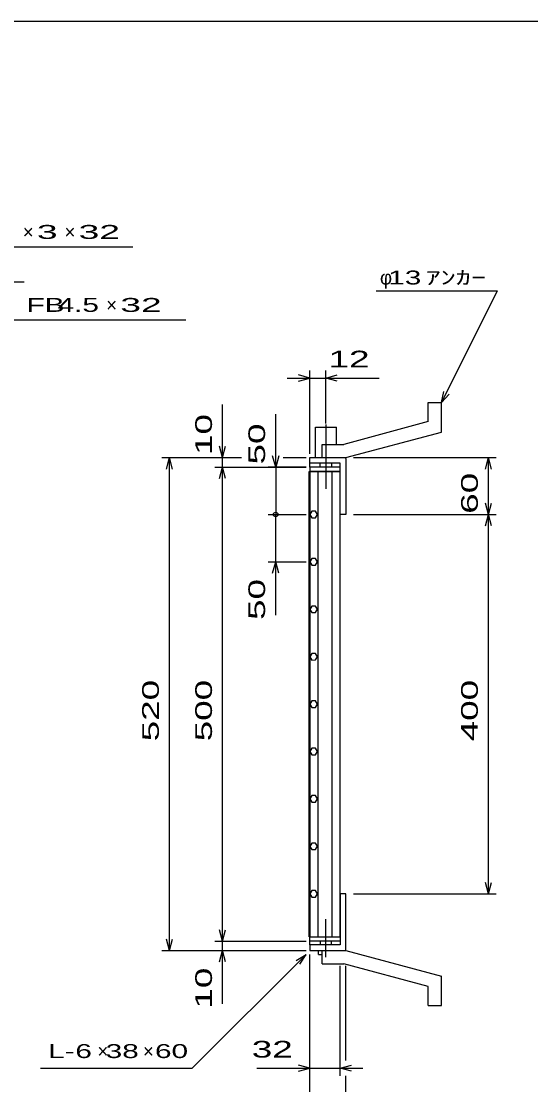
# Model space of a CAD drawing. Units: millimetres, scale not verified. Extents: x -1456 to 1385, y -1026 to 843.
# Drawn here: x -467 to 70, y -279 to 843 of the extents above; entities that cross this region are included whole.
import ezdxf
from ezdxf.enums import TextEntityAlignment as Align

# ---------------------------------------------------------------- set-up
doc = ezdxf.new("R2010")
doc.units = ezdxf.units.MM
doc.header["$LTSCALE"] = 8
doc.linetypes.add('LONG_DASHED_DOTTED', pattern=[15.25, 12, -1.5, 0.25, -1.5])
for name, color, linetype, lineweight in [('0_2', 150, 'Continuous', 25), ('16', 3, 'Continuous', 25), ('19', 6, 'Continuous', 25), ('22', 4, 'Continuous', 25)]:
    doc.layers.add(name, color=color, linetype=linetype, lineweight=lineweight)
doc.styles.add('ベクトル', font='')
doc.styles.get('ベクトル').set_extended_font_data('ベクトル')

msp = doc.modelspace()

# ---------------------------------------------------------------- linework, layer by layer
at = {"layer": '0_2'}
msp.add_line((-1383.2, 842.8), (1384.8, 842.8), dxfattribs=at)
at = {"layer": '16'}
for p, q in [((-131, 372.5), (-163, 372.5)), ((-163, 372.5), (-163, 368)), ((-131, 368), (-131, 372.5)), ((-163.7, -123), (-163.7, 368)), ((-163.7, 368), (-163, 368)), ((-163, 368), (-131, 368)), ((-163, 368), (-163, -123)), ((-131, 368), (-163, 368)), ((-154.5, 368), (-154.5, -123)), ((-139.5, -123), (-139.5, 368)), ((-131, -123), (-131, 368)), ((-161.024, 325.95), (-163, 322.472)), ((-157.024, 325.978), (-161.024, 325.95)), ((-155, 322.5), (-157.024, 325.978)), ((-163, 322.472), (-160.976, 319.022)), ((-160.976, 319.022), (-156.976, 319.05)), ((-156.976, 319.05), (-155, 322.528)), ((-161.024, 275.95), (-163, 272.472)), ((-163, 272.472), (-160.976, 269.022)), ((-157.024, 275.978), (-161.024, 275.95)), ((-155, 272.5), (-157.024, 275.978)), ((-156.976, 269.05), (-155, 272.528)), ((-160.976, 269.022), (-156.976, 269.05)), ((-161.024, 225.95), (-163, 222.472)), ((-157.024, 225.978), (-161.024, 225.95)), ((-155, 222.5), (-157.024, 225.978)), ((-163, 222.472), (-160.976, 219.022)), ((-160.976, 219.022), (-156.976, 219.05)), ((-156.976, 219.05), (-155, 222.528)), ((-161.024, 175.95), (-163, 172.472)), ((-163, 172.472), (-160.976, 169.022)), ((-157.024, 175.978), (-161.024, 175.95)), ((-160.976, 169.022), (-156.976, 169.05)), ((-155, 172.5), (-157.024, 175.978)), ((-156.976, 169.05), (-155, 172.528)), ((-161.024, 125.95), (-163, 122.472)), ((-157.024, 125.978), (-161.024, 125.95)), ((-155, 122.5), (-157.024, 125.978)), ((-163, 122.472), (-160.976, 119.022)), ((-160.976, 119.022), (-156.976, 119.05)), ((-156.976, 119.05), (-155, 122.528)), ((-161.024, 75.95), (-163, 72.472)), ((-163, 72.472), (-160.976, 69.022)), ((-157.024, 75.978), (-161.024, 75.95)), ((-160.976, 69.022), (-156.976, 69.05)), ((-155, 72.5), (-157.024, 75.978)), ((-156.976, 69.05), (-155, 72.528)), ((-161.024, 25.95), (-163, 22.472)), ((-163, 22.472), (-160.976, 19.022)), ((-157.024, 25.978), (-161.024, 25.95)), ((-155, 22.5), (-157.024, 25.978)), ((-156.976, 19.05), (-155, 22.528)), ((-160.976, 19.022), (-156.976, 19.05)), ((-161.024, -24.05), (-163, -27.528)), ((-163, -27.528), (-160.976, -30.978)), ((-157.024, -24.022), (-161.024, -24.05)), ((-160.976, -30.978), (-156.976, -30.95)), ((-155, -27.5), (-157.024, -24.022)), ((-156.976, -30.95), (-155, -27.472)), ((-161.024, -74.05), (-163, -77.528)), ((-163, -77.528), (-160.976, -80.978)), ((-157.024, -74.022), (-161.024, -74.05)), ((-155, -77.5), (-157.024, -74.022)), ((-156.976, -80.95), (-155, -77.472)), ((-160.976, -80.978), (-156.976, -80.95)), ((-163, -123), (-163.7, -123)), ((-163, -123), (-131, -123)), ((-163, -127.5), (-163, -123)), ((-163, -123), (-131, -123)), ((-131, -123), (-131, -127.5)), ((-131, -127.5), (-163, -127.5))]:
    msp.add_line(p, q, dxfattribs=at)
at = {"layer": '19'}
for p, q in [((-38, 440.5), (-24, 440.5)), ((-38, 420.5), (-38, 440.5)), ((-24, 409.5), (-24, 440.5)), ((-38, 420.5), (-127, 396.5)), ((-157, 382.5), (-157, 414.5)), ((-157, 414.5), (-135, 414.5)), ((-135, 396.5), (-135, 414.5)), ((-125, 382.5), (-24, 409.5)), ((-150, 396.5), (-127, 396.5)), ((-150, 382.5), (-150, 396.5)), ((-163, 372.5), (-163, 382.5)), ((-163, 376.5), (-163, 382.5)), ((-163, 382.5), (-126, 382.5)), ((-150, 382.5), (-125, 382.5)), ((-126, 382.5), (-125, 381.5)), ((-125, 381.5), (-125, 322.5)), ((-131, 376.5), (-163, 376.5)), ((-152, 372.5), (-152, 376.5)), ((-140, 376.5), (-140, 372.5)), ((-131, 322.5), (-131, 376.5)), ((-125, 322.5), (-131, 322.5)), ((-125, -77.5), (-131, -77.5)), ((-131, -77.5), (-131, -131.5)), ((-125, -136.5), (-125, -77.5)), ((-163, -131.5), (-163, -121.5)), ((-163, -131.5), (-163, -137.5)), ((-131, -131.5), (-163, -131.5)), ((-152, -127.5), (-152, -131.5)), ((-140, -131.5), (-140, -127.5)), ((-163, -137.5), (-126, -137.5)), ((-154, -141.5), (-154, -137.5)), ((-154, -141.5), (-150, -141.5)), ((-150, -137.5), (-125, -137.5)), ((-150, -151.5), (-150, -137.5)), ((-126, -137.5), (-125, -136.5)), ((-125, -137.5), (-24, -164.5)), ((-150, -151.5), (-127, -151.5)), ((-38, -175.5), (-127, -151.5)), ((-24, -195.5), (-24, -164.5)), ((-38, -195.5), (-38, -175.5)), ((-38, -195.5), (-24, -195.5))]:
    msp.add_line(p, q, dxfattribs=at)
at = {"layer": '19', "linetype": 'LONG_DASHED_DOTTED'}
for p, q in [((-146, 417.5), (-146, 349.5)), ((-146, -144.5), (-146, -104.5))]:
    msp.add_line(p, q, dxfattribs=at)
at = {"layer": '22'}
for p, q in [((-717.75, 605), (-349.75, 605)), ((-676.25, 568), (-464.25, 568)), ((-93, 558.5), (35, 558.5)), ((-24, 440.5), (35, 558.5)), ((-629.75, 528), (-293.75, 528)), ((-163, 386.5), (-163, 474.5)), ((-146, 418.496), (-146, 474.5)), ((-187, 466.5), (-163, 466.5)), ((-163, 466.5), (-175, 469.7)), ((-175, 463.3), (-163, 466.5)), ((-163, 466.5), (-146, 466.5)), ((-146, 466.5), (-134, 469.7)), ((-134, 463.3), (-146, 466.5)), ((-146, 466.5), (-90, 466.5)), ((-24, 440.5), (-21.6, 452.18)), ((-24, 440.5), (-16, 449.3)), ((-255, 382.5), (-255, 438.5)), ((-199, 372.5), (-199, 428.5)), ((-255, 382.5), (-258.2, 394.5)), ((-255, 382.5), (-251.8, 394.5)), ((-319, 382.5), (-235, 382.5)), ((-314.2, 370.5), (-311, 382.5)), ((-307.8, 370.5), (-311, 382.5)), ((-311, -137.5), (-311, 382.5)), ((-263, 382.5), (-235, 382.5)), ((-255, 372.5), (-255, 382.5)), ((-199, 372.5), (-202.2, 384.5)), ((-195.8, 384.5), (-199, 372.5)), ((-191, 382.5), (-167, 382.5)), ((-191, 382.5), (-167, 382.5)), ((-117, 382.5), (33.4, 382.5)), ((22.2, 370.5), (25.4, 382.5)), ((28.6, 370.5), (25.4, 382.5)), ((25.4, 322.5), (25.4, 382.5)), ((-263, 372.5), (-167, 372.5)), ((-258.2, 360.5), (-255, 372.5)), ((-251.8, 360.5), (-255, 372.5)), ((-255, -127.5), (-255, 372.5)), ((-167, 372.5), (-207, 372.5)), ((-199, 372.5), (-199, 322.5)), ((25.4, 322.5), (22.2, 334.5)), ((25.4, 322.5), (28.6, 334.5)), ((-207, 322.5), (-167, 322.5)), ((-199, 272.5), (-199, 322.5)), ((-117, 322.5), (33.4, 322.5)), ((22.2, 310.5), (25.4, 322.5)), ((28.6, 310.5), (25.4, 322.5)), ((25.4, -77.5), (25.4, 322.5)), ((-207, 272.5), (-167, 272.5)), ((-202.2, 260.5), (-199, 272.5)), ((-195.8, 260.5), (-199, 272.5)), ((-199, 216.5), (-199, 272.5)), ((25.4, -77.5), (22.2, -65.5)), ((25.4, -77.5), (28.6, -65.5)), ((-117, -77.5), (33.4, -77.5)), ((-255, -127.5), (-258.2, -115.5)), ((-255, -127.5), (-251.8, -115.5)), ((-311, -137.5), (-314.2, -125.5)), ((-311, -137.5), (-307.8, -125.5)), ((-263, -127.5), (-167, -127.5)), ((-255, -137.5), (-255, -127.5)), ((-319, -137.5), (-167, -137.5)), ((-287, -261.5), (-167, -141.5)), ((-263, -137.5), (-167, -137.5)), ((-258.2, -149.5), (-255, -137.5)), ((-251.8, -149.5), (-255, -137.5)), ((-255, -193.5), (-255, -137.5)), ((-177.4, -147.9), (-167, -141.5)), ((-173.4, -151.9), (-167, -141.5)), ((-163, -269.5), (-163, -141.5)), ((-163, -325.5), (-163, -141.5)), ((-131, -269.5), (-131, -153.696)), ((-125, -253.5), (-125, -153.696)), ((-447, -261.5), (-287, -261.5)), ((-219, -261.5), (-163, -261.5)), ((-163, -261.5), (-175, -258.3)), ((-175, -264.7), (-163, -261.5)), ((-163, -261.5), (-131, -261.5)), ((-131, -261.5), (-119, -258.3)), ((-119, -264.7), (-131, -261.5)), ((-131, -261.5), (-107, -261.5)), ((-125, -325.5), (-125, -269.5))]:
    msp.add_line(p, q, dxfattribs=at)
msp.add_circle((-199, 322.5), 2.4, dxfattribs=at)

# ---------------------------------------------------------------- texts
at = {"layer": '22', "color": 2, "style": 'ベクトル'}
for s, p in [('×', (-465.75, 620.6)), ('×', (-421.75, 620.6)), ('φ', (-89, 572.5)), ('×', (-377.75, 543.6)), ('×', (-387, -243.5)), ('×', (-339, -243.5))]:
    msp.add_text(s, height=14.66, dxfattribs=at).set_placement(p, align=Align.MIDDLE_LEFT)
for s, height, width, p in [(' 3 ', 14.66, 2, (-461.75, 620.6)), (' 32 ', 14.66, 2, (-417.75, 620.6)), (' 13 ', 14.66, 1.6, (-89, 572.5)), ('ｱﾝｶｰ', 14.66, 1.6, (-41, 572.5)), ('FB', 14.66, 1.6, (-461.75, 543.6)), (' 4.5 ', 14.66, 1.6, (-437.75, 543.6)), (' 32 ', 14.66, 2, (-373.75, 543.6)), (' 12 ', 17.6, 1.65, (-154, 486.5)), (' 32 ', 17.6, 1.65, (-235, -241.5)), ('L-', 14.66, 1.6, (-439, -243.5)), (' 6 ', 14.66, 1.6, (-419, -243.5)), (' 38 ', 14.66, 1.6, (-387, -243.5)), (' 60 ', 14.66, 1.6, (-335, -243.5))]:
    msp.add_text(s, height=height, dxfattribs=dict(at, width=width)).set_placement(p, align=Align.MIDDLE_LEFT)
at = {"layer": '22', "color": 2, "style": 'ベクトル', "width": 1.65}
for s, p in [(' 10 ', (-275, 374.5)), (' 50 ', (-219, 364.5)), (' 60 ', (5.4, 312.5)), (' 50 ', (-219, 200.5)), (' 520 ', (-331, 72.5)), (' 500 ', (-275, 72.5)), (' 400 ', (5.4, 72.5)), (' 10 ', (-275, -209.5))]:
    msp.add_text(s, height=17.6, rotation=90, dxfattribs=at).set_placement(p, align=Align.MIDDLE_LEFT)

doc.saveas('drawing.dxf')
